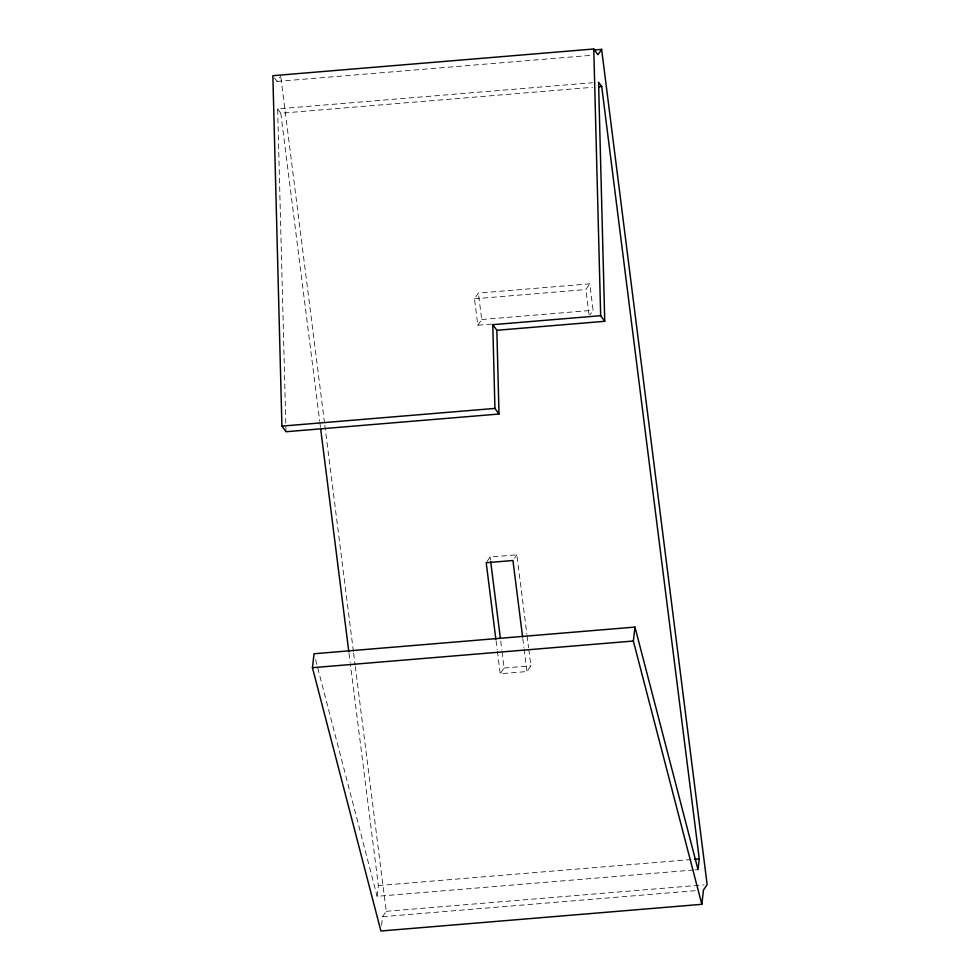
<?xml version="1.0" encoding="UTF-8"?>
<svg xmlns="http://www.w3.org/2000/svg" width="980" height="980" viewBox="0 0 980 980"><rect width="100%" height="100%" fill="white"/><g stroke="black" fill="none" stroke-linecap="round" stroke-linejoin="round"><path stroke-width="0.73" stroke-dasharray="4.9 3.68" d="M693.473 870.007L377.116 896.308L378.354 885.565L350.375 664.024M381.563 925.279L382.555 916.692L386.23 911.302L355.336 666.804M274.523 77.984L277.034 81.438L280.709 76.048M491.556 324.098L477.824 325.238L474.479 298.802L478.375 293.081L589.776 283.82L593.108 310.256L589.997 314.825M477.824 325.238L481.719 319.517L478.375 293.081M589.029 314.507L585.869 289.541L589.776 283.82M486.987 561.589L490.098 557.008L516.84 554.79L526.897 634.305M514.5 558.22L516.84 554.79M528.784 649.311L530.866 665.812L526.971 671.533L500.229 673.75L504.124 668.029L502.042 651.529M277.034 81.438L591.871 55.272M286.001 431.739L277.646 108.903L592.471 82.724M277.646 108.903L280.782 113.227L592.582 87.306M474.479 298.802L585.869 289.541M481.719 319.517L593.108 310.256M504.124 668.029L530.866 665.812M378.354 885.565L693.191 859.387M694.992 869.885L698.03 869.628M386.23 911.302L704.106 884.867M382.555 916.692L698.912 890.391M315.585 659.675L377.116 896.308M527.081 635.8L528.6 647.805M522.806 638.519L523.945 647.523M524.129 649.03L526.971 671.533M490.098 557.008L490.478 560.009M500.719 641.03L501.858 650.034M496.064 640.749L497.191 649.752M497.387 651.247L500.229 673.75M280.905 77.567L324.649 423.813M324.833 425.332L353.425 651.614M353.609 653.133L355.152 665.285M280.782 113.227L319.701 421.253M319.897 422.772L320.46 427.317M349.027 653.403L350.179 662.517"/><path stroke-width="1.47" d="M594.027 50.005L601.634 49.367L707.144 884.622L703.469 890.012L701.827 904.32L380.901 931L312.436 667.698L314.041 653.758L634.954 627.077L698.03 869.628L699.267 858.872L601.708 86.546L598.56 82.222L604.746 321.305L496.848 330.285L492.769 324.674L600.667 315.695L604.746 321.305M701.827 904.32L633.35 641.018L634.954 627.077M601.634 49.367L597.959 54.758L593.77 49L272.857 75.681L281.921 426.116L286.001 431.739L499.016 414.026L496.848 330.285M598.658 86.803L601.708 86.546M281.921 426.116L494.937 408.415L499.016 414.026M312.436 667.698L633.35 641.018M694.71 859.252L699.267 858.872M522.61 637.024L512.944 560.511L486.202 562.728L495.868 639.242M490.674 561.516L500.339 638.029M320.656 428.836L348.831 651.884M593.77 49L600.667 315.695M492.769 324.674L494.937 408.415"/></g></svg>
